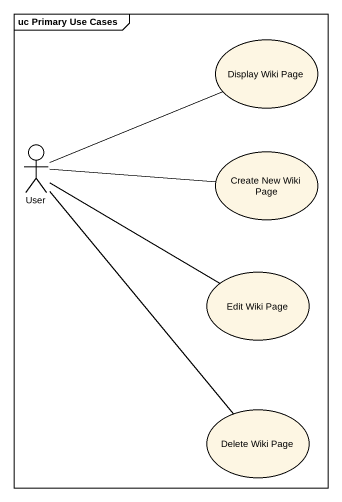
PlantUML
@startuml
mainframe uc Primary Use Cases
usecase "Display Wiki Page" as Display_Wiki_Page
actor User
usecase "Create New Wiki Page" as Create_New_Wiki_Page
usecase "Edit Wiki Page" as Edit_Wiki_Page
usecase "Delete Wiki Page" as Delete_Wiki_Page
User -right- Display_Wiki_Page
User -right- Create_New_Wiki_Page
User -right- Edit_Wiki_Page
User -- Delete_Wiki_Page
@enduml
